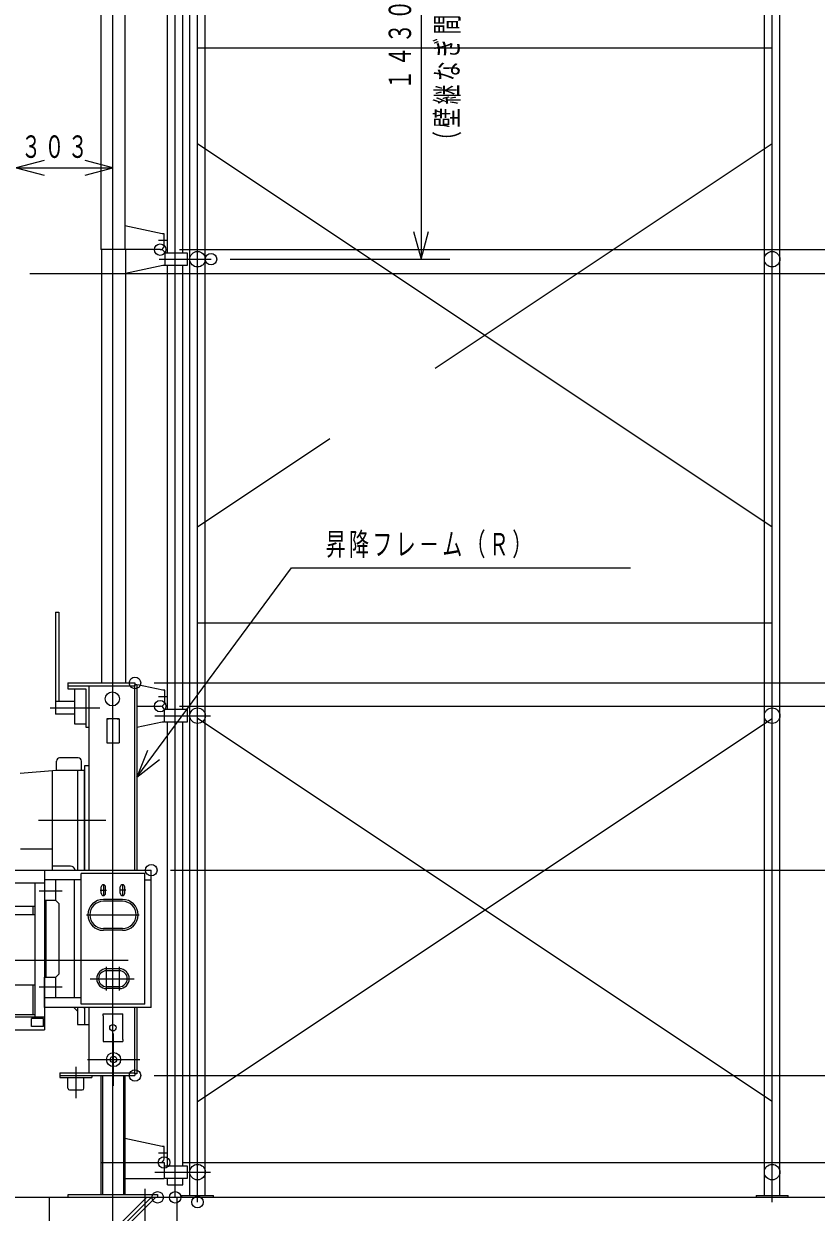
# Model space of a CAD drawing. Units: millimetres, scale not verified. Extents: x -8373 to 8307, y -5807 to 5773.
# Drawn here: x 25 to 2508, y -3913 to -189 of the extents above; entities that cross this region are included whole.
import ezdxf

# ---------------------------------------------------------------- set-up
doc = ezdxf.new("R2010")
doc.units = ezdxf.units.MM
doc.header["$LTSCALE"] = 20
doc.layers.add('0-0_L-1-1', color=4, linetype='Continuous')
doc.layers.add('1-2_NTEXT', color=7, linetype='Continuous')
doc.styles.add('ＭＳ ゴシック', font='')
doc.styles.get('ＭＳ ゴシック').set_extended_font_data('MS Gothic')

msp = doc.modelspace()

# ---------------------------------------------------------------- linework, layer by layer
at = {"layer": '0-0_L-1-1'}
for p, q in [((545.46, -3859.99), (545.46, 2518.14)), ((569.76, -3881.31), (569.76, 2518.14)), ((594.06, -3859.99), (594.06, 2518.14)), ((2345.46, -3859.99), (2345.46, 2518.14)), ((2369.76, -3881.31), (2369.76, 2530.12)), ((2394.06, -3859.99), (2394.06, 2518.14)), ((304.76, -4390.53), (304.76, 2020.96)), ((499.76, -3865.99), (499.76, 2020.96)), ((267.26, 533.01), (267.26, -896.99)), ((342.26, 533.01), (342.26, -896.99)), ((1269.94, 503.01), (1269.94, -926.99)), ((475.46, -906.99), (475.46, 483.01)), ((524.06, -906.99), (524.06, 483.01)), ((2369.76, -265.99), (569.76, -265.99)), ((304.76, -4330.53), (304.76, -550.61)), ((2369.76, -1765.99), (569.76, -565.99)), ((2369.76, -565.99), (1314.59, -1269.44)), ((1.76, -640.61), (304.76, -640.61)), ((458.76, -846.99), (342.26, -821.99)), ((464.76, -846.99), (458.76, -846.99)), ((464.76, -884.99), (464.76, -846.99)), ((447.23, -866.99), (474.81, -866.99)), ((452.76, -896.99), (267.26, -896.99)), ((269.26, -896.99), (269.26, -2254.49)), ((344.26, -896.99), (344.26, -2254.49)), ((449.23, -926.99), (611.94, -926.99)), ((466.76, -906.99), (536.76, -906.99)), ((512.76, -896.99), (3343.2, -896.99)), ((512.76, -896.99), (3341.2, -896.99)), ((536.76, -906.99), (536.76, -946.99)), ((671.94, -926.99), (1359.94, -926.99)), ((460.76, -946.99), (344.26, -971.99)), ((536.76, -946.99), (466.76, -946.99)), ((475.46, -2336.99), (475.46, -946.99)), ((524.06, -2336.99), (524.06, -946.99)), ((44.76, -971.49), (3026.06, -971.49)), ((44.76, -971.49), (2786.06, -971.49)), ((983.69, -1490.04), (569.76, -1765.99)), ((124.76, -2032.49), (124.76, -2352.49)), ((124.76, -2032.49), (134.76, -2032.49)), ((134.76, -2032.49), (134.76, -2312.49)), ((569.76, -2065.99), (2369.76, -2065.99)), ((163.76, -2254.49), (373.76, -2254.49)), ((163.76, -2254.49), (163.76, -2272.49)), ((163.76, -2263.49), (373.76, -2263.49)), ((228.76, -2263.49), (228.76, -2840.99)), ((373.76, -2254.49), (373.76, -2263.49)), ((379.76, -2260.49), (373.76, -2260.49)), ((373.76, -2840.99), (373.76, -2260.49)), ((379.76, -2260.49), (379.76, -2840.99)), ((460.76, -2276.99), (381.76, -2260.04)), ((433.76, -2254.49), (2786.06, -2254.49)), ((433.76, -2254.49), (2786.06, -2254.49)), ((163.76, -2272.49), (219.76, -2272.49)), ((184.76, -2272.49), (184.76, -2382.49)), ((219.76, -2272.49), (219.76, -2392.49)), ((447.23, -2296.99), (474.81, -2296.99)), ((107.73, -2332.49), (264.01, -2332.49)), ((184.76, -2312.49), (124.76, -2312.49)), ((379.76, -2326.99), (452.76, -2326.99)), ((466.76, -2336.99), (536.76, -2336.99)), ((512.76, -2326.99), (3341.2, -2326.99)), ((512.76, -2326.99), (3341.2, -2326.99)), ((536.76, -2336.99), (536.76, -2376.99)), ((184.76, -2352.49), (124.76, -2352.49)), ((184.76, -2382.49), (219.76, -2382.49)), ((324.26, -2366.99), (285.26, -2366.99)), ((285.26, -2366.99), (285.26, -2441.99)), ((285.26, -2366.99), (291.26, -2366.99)), ((318.26, -2366.99), (324.26, -2366.99)), ((324.26, -2366.99), (324.26, -2441.99)), ((435.91, -2356.99), (609.94, -2356.99)), ((536.76, -2376.99), (466.76, -2376.99)), ((475.46, -3766.99), (475.46, -2376.99)), ((524.06, -3766.99), (524.06, -2376.99)), ((2369.76, -3565.99), (569.76, -2365.99)), ((569.76, -3565.99), (2369.76, -2365.99)), ((219.76, -2392.49), (228.76, -2392.49)), ((285.26, -2441.99), (324.26, -2441.99)), ((285.26, -2441.99), (291.26, -2441.99)), ((318.26, -2441.99), (324.26, -2441.99)), ((195.76, -2489.49), (137.76, -2489.49)), ((127.76, -2528.25), (13.87, -2538.47)), ((115.76, -2840.99), (115.76, -2528.25)), ((127.76, -2528.25), (127.76, -2499.49)), ((215.76, -2528.25), (127.76, -2528.25)), ((194.76, -2840.99), (194.76, -2528.25)), ((205.76, -2528.25), (205.76, -2499.49)), ((215.76, -2559.49), (215.76, -2528.25)), ((215.76, -2839.49), (215.76, -2559.49)), ((71.16, -2684.49), (282.48, -2684.49)), ((115.76, -2774.71), (14.76, -2774.71)), ((171.76, -2828.49), (115.76, -2828.49)), ((-1617.74, -2840.99), (89.76, -2840.99)), ((89.76, -2840.99), (424.76, -2840.99)), ((89.76, -2840.99), (89.76, -2935.99)), ((89.76, -2840.99), (89.76, -3340.99)), ((404.76, -2850.99), (204.76, -2850.99)), ((204.76, -3260.99), (204.76, -2850.99)), ((215.76, -2839.49), (215.76, -2840.99)), ((404.76, -3260.99), (404.76, -2850.99)), ((424.76, -3270.99), (424.76, -2840.99)), ((484.76, -2840.99), (3026.06, -2840.99)), ((484.76, -2840.99), (3026.06, -2840.99)), ((-1617.74, -2880.99), (89.76, -2880.99)), ((59.76, -2880.99), (59.76, -3300.99)), ((204.76, -2870.99), (89.76, -2870.99)), ((125.76, -2935.99), (125.76, -2870.99)), ((184.76, -3240.99), (184.76, -2870.99)), ((264.58, -2903.49), (284.51, -2903.49)), ((267.76, -2913.49), (267.76, -2893.49)), ((274.76, -2886.09), (274.76, -2920.54)), ((281.76, -2913.49), (281.76, -2893.49)), ((344.95, -2903.49), (325.02, -2903.49)), ((327.76, -2913.49), (327.76, -2893.49)), ((334.76, -2886.09), (334.76, -2920.54)), ((341.76, -2913.49), (341.76, -2893.49)), ((404.76, -2870.99), (424.76, -2870.99)), ((73.65, -2905.99), (145.37, -2905.99)), ((125.76, -2935.99), (89.76, -2935.99)), ((95.76, -3175.99), (95.76, -2935.99)), ((125.76, -2935.99), (135.76, -2945.99)), ((334.76, -2932.49), (274.76, -2932.49)), ((334.76, -2938.49), (274.76, -2938.49)), ((59.76, -2954.49), (-26.24, -2954.49)), ((53.76, -2954.49), (53.76, -2980.99)), ((59.76, -2980.99), (-10.24, -2980.99)), ((221.67, -2980.99), (386.78, -2980.99)), ((334.76, -3023.49), (274.76, -3023.49)), ((334.76, -3029.49), (274.76, -3029.49)), ((352.22, -3124.49), (-462.46, -3124.49)), ((284.76, -3217.99), (284.76, -3143.99)), ((324.76, -3149.99), (284.76, -3149.99)), ((324.76, -3155.99), (284.76, -3155.99)), ((324.76, -3217.99), (324.76, -3143.99)), ((53.76, -3200.99), (53.76, -3294.49)), ((89.76, -3270.99), (89.76, -3175.99)), ((89.76, -3175.99), (125.76, -3175.99)), ((125.76, -3240.99), (125.76, -3175.99)), ((233.29, -3180.99), (371.5, -3180.99)), ((73.65, -3205.99), (145.37, -3205.99)), ((324.76, -3205.99), (284.76, -3205.99)), ((324.76, -3211.99), (284.76, -3211.99)), ((204.76, -3240.99), (89.76, -3240.99)), ((424.76, -3270.99), (89.76, -3270.99)), ((193.76, -3282.49), (182.26, -3270.99)), ((193.76, -3270.99), (193.76, -3324.49)), ((404.76, -3260.99), (204.76, -3260.99)), ((215.76, -3270.99), (215.76, -3324.49)), ((228.76, -3270.99), (228.76, -3475.49)), ((373.76, -3479.49), (373.76, -3270.99)), ((379.76, -3270.99), (379.76, -3479.49)), ((-1617.74, -3300.99), (89.76, -3300.99)), ((59.76, -3294.49), (-26.24, -3294.49)), ((49.76, -3330.99), (49.76, -3305.99)), ((273.76, -3290.99), (335.76, -3290.99)), ((273.76, -3296.99), (273.76, -3290.99)), ((273.76, -3296.99), (273.76, -3371.99)), ((335.76, -3296.99), (335.76, -3290.99)), ((335.76, -3371.99), (335.76, -3296.99)), ((-1617.74, -3340.99), (89.76, -3340.99)), ((86.76, -3330.99), (49.76, -3330.99)), ((193.76, -3324.49), (215.76, -3324.49)), ((215.76, -3324.49), (228.76, -3324.49)), ((273.76, -3371.99), (273.76, -3377.99)), ((273.76, -3377.99), (335.76, -3377.99)), ((306.76, -3516.49), (306.76, -3352.49)), ((335.76, -3371.99), (335.76, -3377.99)), ((188.76, -3457.55), (188.76, -3554.87)), ((224.76, -3434.49), (388.76, -3434.49)), ((138.76, -3475.49), (373.76, -3475.49)), ((138.76, -3475.49), (138.76, -3490.49)), ((138.76, -3484.49), (373.76, -3484.49)), ((138.76, -3490.49), (238.76, -3490.49)), ((163.76, -3524.49), (163.76, -3490.49)), ((213.76, -3524.49), (213.76, -3490.49)), ((238.76, -3484.49), (238.76, -3490.49)), ((267.26, -3484.49), (267.26, -3756.99)), ((272.26, -3484.49), (272.26, -3756.99)), ((337.26, -3484.49), (337.26, -3756.99)), ((342.26, -3484.49), (342.26, -3756.99)), ((373.76, -3475.49), (373.76, -3484.49)), ((379.76, -3479.49), (373.76, -3479.49)), ((433.76, -3484.49), (3024.06, -3484.49)), ((433.76, -3484.49), (2786.06, -3484.49)), ((433.76, -3484.49), (3026.06, -3484.49)), ((168.76, -3529.49), (208.76, -3529.49)), ((464.76, -3744.99), (464.76, -3706.99)), ((267.26, -3756.99), (267.26, -3856.99)), ((267.26, -3756.99), (464.76, -3756.99)), ((272.26, -3756.99), (272.26, -3856.99)), ((337.26, -3756.99), (337.26, -3856.99)), ((342.26, -3756.99), (342.26, -3856.99)), ((447.23, -3726.99), (474.81, -3726.99)), ((464.76, -3756.99), (464.76, -3806.99)), ((524.76, -3756.99), (3341.2, -3756.99)), ((524.76, -3756.99), (3341.2, -3756.99)), ((435.91, -3786.99), (609.94, -3786.99)), ((466.76, -3766.99), (536.76, -3766.99)), ((536.76, -3766.99), (536.76, -3806.99)), ((342.26, -3806.99), (464.76, -3806.99)), ((536.76, -3806.99), (466.76, -3806.99)), ((475.46, -3826.99), (475.46, -3806.99)), ((3736.24, -3865.99), (-7985.72, -3865.99)), ((110.03, -4165.99), (410.03, -3865.99)), ((124.17, -4165.99), (424.17, -3865.99)), ((138.32, -4165.99), (438.32, -3865.99)), ((404.76, -3838.95), (404.76, -3967.66)), ((504.76, -3865.99), (504.76, -4165.99)), ((519.76, -3859.99), (619.76, -3859.99)), ((519.76, -3859.99), (519.76, -3865.99)), ((619.76, -3865.99), (619.76, -3859.99)), ((2319.76, -3859.99), (2419.76, -3859.99)), ((2319.76, -3859.99), (2319.76, -3865.99)), ((2419.76, -3865.99), (2419.76, -3859.99))]:
    msp.add_line(p, q, dxfattribs=at)
for points in [[(88.7, -617.31), (1.76, -640.61), (88.7, -663.9)], [(217.83, -663.9), (304.76, -640.61), (217.83, -617.31)], [(1246.64, -840.06), (1269.94, -926.99), (1293.23, -840.06)], [(466.76, -908.99), (466.76, -946.99), (460.76, -946.99)], [(379.76, -2549.93), (864.56, -1894.08), (1926.56, -1894.08)], [(466.76, -2314.99), (466.76, -2276.99), (460.76, -2276.99)], [(464.76, -2338.99), (464.76, -2376.99), (458.76, -2376.99), (379.76, -2393.94)], [(412.71, -2466.17), (379.76, -2549.93), (450.17, -2493.87)], [(228.76, -2514.49), (215.76, -2514.49), (215.76, -2840.99)], [(125.76, -3175.99), (135.76, -3165.99), (135.76, -2945.99)], [(59.76, -3200.99), (-10.24, -3200.99), (-40.24, -3230.99)], [(215.76, -3274.49), (215.76, -3270.99), (215.76, -3309.49)], [(86.76, -3330.99), (86.76, -3305.99), (49.76, -3305.99)], [(464.76, -3706.99), (458.76, -3706.99), (342.26, -3681.99)], [(475.46, -3826.99), (524.06, -3826.99), (524.06, -3806.99)], [(104.76, -3865.99), (104.76, -4165.99), (504.76, -4165.99)]]:
    msp.add_lwpolyline(points, dxfattribs=at)
msp.add_lwpolyline([(444.76, -3865.99), (164.76, -3865.99), (164.76, -3856.99), (444.76, -3856.99)], close=True, dxfattribs=at)
for centre, radius in [((452.76, -896.99), 18), ((452.76, -896.99), 18), ((569.76, -926.99), 24.3), ((611.94, -926.99), 18), ((2369.76, -926.99), 24.3), ((373.76, -2254.49), 18), ((373.76, -2254.49), 18), ((302.76, -2304.49), 22), ((452.76, -2326.99), 18), ((452.76, -2326.99), 18), ((569.76, -2356.99), 24.3), ((2369.76, -2356.99), 24.3), ((424.76, -2840.99), 18), ((424.76, -2840.99), 18), ((304.76, -3334.49), 10.25), ((306.76, -3434.49), 22), ((306.76, -3434.49), 10.1), ((373.76, -3484.49), 18), ((373.76, -3484.49), 18), ((373.76, -3484.49), 18), ((464.76, -3756.99), 18), ((464.76, -3756.99), 18), ((569.76, -3786.99), 24.3), ((2369.76, -3786.99), 24.3), ((444.76, -3865.99), 18), ((444.76, -3865.99), 18), ((499.76, -3865.99), 18), ((499.76, -3865.99), 18), ((569.76, -3881.31), 18), ((569.76, -3881.31), 18)]:
    msp.add_circle(centre, radius, dxfattribs=at)
for centre, radius, start, end in [((452.76, -884.99), 12, 270, 0), ((454.76, -908.99), 12, 0, 90), ((452.76, -2338.99), 12, 0, 90), ((454.76, -2314.99), 12, 270, 0), ((137.76, -2499.49), 10, 90, 180), ((195.76, -2499.49), 10, 0, 90), ((171.76, -2843.49), 15, 9.59, 90), ((274.76, -2893.49), 7, 0, 180), ((334.76, -2893.49), 7, 0, 180), ((274.76, -2980.99), 48.5, 90, 270), ((274.76, -2980.99), 42.5, 90, 270), ((274.76, -2913.49), 7, 180, 0), ((334.76, -2913.49), 7, 180, 0), ((334.76, -2980.99), 48.5, 270, 90), ((334.76, -2980.99), 42.5, 270, 90), ((284.76, -3180.99), 31, 90, 270), ((284.76, -3180.99), 25, 90, 270), ((324.76, -3180.99), 31, 270, 90), ((324.76, -3180.99), 25, 270, 90), ((168.76, -3524.49), 5, 180, 270), ((208.76, -3524.49), 5, 270, 0), ((452.76, -3744.99), 12, 270, 0)]:
    msp.add_arc(centre, radius, start, end, dxfattribs=at)

# ---------------------------------------------------------------- texts
at = {"layer": '1-2_NTEXT', "char_height": 70.38, "attachment_point": 7, "rotation": 90, "style": 'ＭＳ ゴシック'}
for s, insert in [('\\T1.17;\\W0.65;（壁継なぎ間隔）', (1395.94, -587.99)), ('\\T1.17;\\W0.65;１４３０', (1239.94, -395.99))]:
    msp.add_mtext(s, dxfattribs=dict(at, insert=insert))
at = {"layer": '1-2_NTEXT', "char_height": 70.38, "attachment_point": 7, "style": 'ＭＳ ゴシック'}
for s, insert in [('\\T1.17;\\W0.65;３０３', (17.26, -610.61)), ('\\T1.17;\\W0.65;昇降フレ－ム（Ｒ）', (971.56, -1864.08))]:
    msp.add_mtext(s, dxfattribs=dict(at, insert=insert))

doc.saveas('drawing.dxf')
